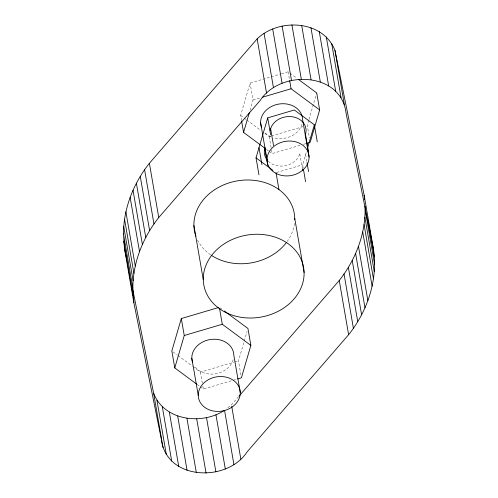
<?xml version="1.0" encoding="UTF-8"?>
<svg xmlns="http://www.w3.org/2000/svg" width="498" height="498" viewBox="0 0 498 498"><rect width="100%" height="100%" fill="white"/><g stroke="black" fill="none" stroke-linecap="round" stroke-linejoin="round"><path stroke-width="0.37" stroke-dasharray="2.49 1.87" d="M241.53 120.622L240.64 115.461L250.102 83.048L280.691 74.009M250.021 110.319L253.034 100.005L250.102 83.048M240.883 374.888L238.467 360.882L244.057 341.728M244.275 340.993L247.07 331.419M308.766 120.223L307.26 125.378L309.426 137.909M308.984 119.483L316.728 92.97M303.164 167.733L302.66 164.782L306.5 151.635M268.26 161.246A18.09 14.853 -9.8 0 0 286.188 165.51A18.09 14.853 -9.8 0 0 299.796 153.751L300.188 152.73M238.586 396.645L231.464 404.862L226.273 408.939M281.438 73.791L288.149 71.805L289.394 72.727M253.034 100.005L261.238 97.583M264.868 133.402L269.213 136.62L270.707 136.178M271.454 135.96L302.784 126.697M269.038 151.28L272.145 153.577L300.493 145.198M303.475 144.32L305.716 143.661M276.77 172.433L302.66 164.782M192.963 366.603L200.42 372.124L233.992 362.202M234.732 361.984L238.467 360.882M200.246 386.784L203.352 389.081L232.442 380.484M233.189 380.26L236.917 379.159M290.01 73.187L296.845 78.248M240.64 115.461L246.23 119.601M246.852 120.062L260.516 130.183M266.555 149.437L268.416 150.819M219.973 307.77L222.463 309.607M173.086 351.881L177.431 355.105M178.054 355.56L192.346 366.142M197.14 384.481L199.623 386.324M305.629 154.617L307.029 162.728M288.149 71.805L289.55 79.917M299.796 153.751L302.473 169.233M269.213 136.62L271.379 149.157M271.51 149.892L272.145 153.577M200.42 372.124L202.331 383.186M202.842 386.131L203.352 389.081M233.213 359.712A21.109 17.33 -9.8 0 1 215.983 373.712A21.109 17.33 -9.8 0 1 194.843 366.677M302.012 124.207A21.109 17.33 -9.8 0 1 273.607 137.709M270.806 136.701A21.109 17.33 -9.8 0 1 264.5 132.213M294.467 223.341A50.653 41.595 -9.8 0 1 287.246 241.412M210.598 254.802A50.653 41.595 -9.8 0 1 197.295 239.55"/><path stroke-width="0.75" d="M123.46 233.873C123.585 208.245 133.539 183.233 149.381 163.276L257.161 38.875C278.793 17.841 323.127 19.995 334.992 50.466L364.138 195.247L373.512 249.51C377.988 279.845 367.555 311.032 348.619 334.724L247.133 451.854C227.225 482.687 166.008 480.558 161.308 439.074L133.862 302.753L124.488 248.49L123.46 233.873L132.835 288.137L133.862 302.753M132.835 288.137C132.885 262.477 142.926 237.509 158.756 217.539L260.236 100.409C280.15 69.577 341.367 71.706 346.066 113.189L373.512 249.51M239.09 396.059L339.244 280.461C355.802 259.564 366.08 233.045 365.04 206.197M267.762 165.498L264.83 148.541L265.042 147.495M305.212 135.543L305.479 134.304A18.09 14.853 -9.8 0 0 292.587 116.812A18.09 14.853 -9.8 0 0 270.626 128.708L270.065 130.308M218.61 307.527L181.309 318.552L171.841 350.959L174.773 367.916L196.517 384.02M174.773 367.916L184.241 335.509L181.309 318.552M265.31 148.516L243.566 132.418L249.374 112.529M258.96 174.798L256.034 157.841L267.712 117.864L294.337 109.996L314.338 124.811L317.263 141.768M307.583 147.912L314.338 124.811M224.324 310.989L247.936 328.475L250.861 345.431L241.393 377.839L237.664 378.941M298.713 79.624L316.728 92.97L319.654 109.927L310.192 142.335L306.457 143.436M132.773 289.637L153.633 393.271C164.116 420.766 201.995 425.267 224.542 410.302L233.917 464.566M262.732 97.141L291.081 88.762L319.654 109.927M184.241 335.509L222.282 324.266L250.861 345.431M256.034 157.841L272.91 170.341M124.488 248.49L126.181 256.868M126.486 258.394L126.791 259.919M368.084 220.869L374.291 256.794M365.165 209.863L374.54 264.127M364.885 217.228L374.259 271.491M334.992 50.466L344.367 104.729M364.075 224.592L373.444 278.855M331.693 43.5L341.068 97.764M362.737 231.931L372.106 286.194M326.302 36.964L335.677 91.227M358.498 246.435L367.873 300.699M319.28 31.629L328.649 85.893M355.616 253.544L364.984 307.808M352.235 260.529L361.61 314.792M310.951 27.732L320.32 81.996M348.37 267.358L357.745 321.621M301.688 25.454L311.063 79.717M344.037 274.012L353.406 328.275M339.244 280.461L348.619 334.724M291.928 24.9L301.302 79.163M305.479 134.304L308.405 151.261M309.059 156.963A21.109 17.33 -9.8 0 0 277.181 144.177A21.109 17.33 -9.8 0 0 277.928 174.294A21.109 17.33 -9.8 0 0 309.059 156.963L302.616 119.657A21.109 17.33 -9.8 0 0 278.444 104.132A21.109 17.33 -9.8 0 0 261.438 127.133M307.029 162.728L308.555 171.573M282.111 26.095L291.486 80.359M289.68 80.651L291.081 88.762M303.419 169.208L305.585 181.739M302.473 169.233L302.728 170.708M272.686 28.984L282.061 83.247M264.083 33.434L273.458 87.698M294.716 218.236L304.091 272.493A50.653 41.595 -9.8 0 1 229.379 314.089A50.653 41.595 -9.8 0 1 227.592 241.81A50.653 41.595 -9.8 0 1 304.091 272.493M257.161 38.875L266.536 93.138M270.626 128.708L273.558 145.665M267.712 117.864L270.638 134.821M276.029 172.657L278.961 189.614M260.61 122.689L267.053 159.989M259.004 147.676L261.929 164.633M241.655 121.356L243.566 132.418M240.26 392.468A21.109 17.33 -9.8 0 0 208.388 379.681A21.109 17.33 -9.8 0 0 209.129 409.792A21.109 17.33 -9.8 0 0 240.26 392.468L233.817 355.161A21.109 17.33 -9.8 0 0 209.652 339.636A21.109 17.33 -9.8 0 0 192.639 362.637M219.612 308.785L222.282 324.266M231.732 406.387L240.839 459.125M193.909 225.507L203.284 279.764M215.939 414.753L225.314 469.016M206.514 417.641L215.889 471.905M191.811 358.187L198.26 395.493M196.698 418.837L206.072 473.1M149.381 163.276L158.756 217.539M144.594 169.725L153.963 223.988M186.937 418.283L196.312 472.546M140.255 176.379L149.63 230.642M177.68 416.004L187.049 470.268M136.39 183.208L145.765 237.471M133.016 190.192L142.384 244.456M169.351 412.107L178.72 466.371M130.127 197.301L139.502 251.565M162.323 406.773L171.698 461.036M125.894 211.806L135.263 266.069M156.932 400.236L166.307 454.5M124.556 219.145L133.925 273.408M153.633 393.271L163.008 447.534M123.741 226.509L133.115 280.772M123.709 241.206L133.084 295.47M364.138 195.247L364.604 199.617M267.775 160.754A18.09 14.853 -9.8 0 1 264.83 148.541M195.895 236.183A50.653 41.595 -9.8 0 1 237.577 180.824A50.653 41.595 -9.8 0 1 294.723 219.68M286.356 242.619A50.653 41.595 -9.8 0 1 211.214 255.219"/></g></svg>
